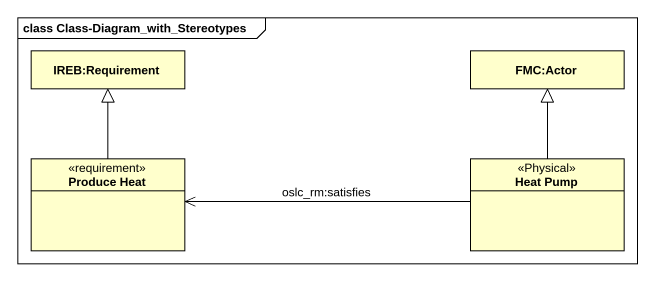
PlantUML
@startuml
mainframe class Class-Diagram_with_Stereotypes
hide circle
hide empty members
class "IREB:Requirement" as IREB_Requirement
class "FMC:Actor" as FMC_Actor
class "Produce Heat" as Produce_Heat <<requirement>>
class "Heat Pump" as Heat_Pump <<Physical>>
Produce_Heat -up-|> IREB_Requirement
Heat_Pump -up-|> FMC_Actor
Heat_Pump -left-> Produce_Heat : oslc_rm:satisfies
@enduml
